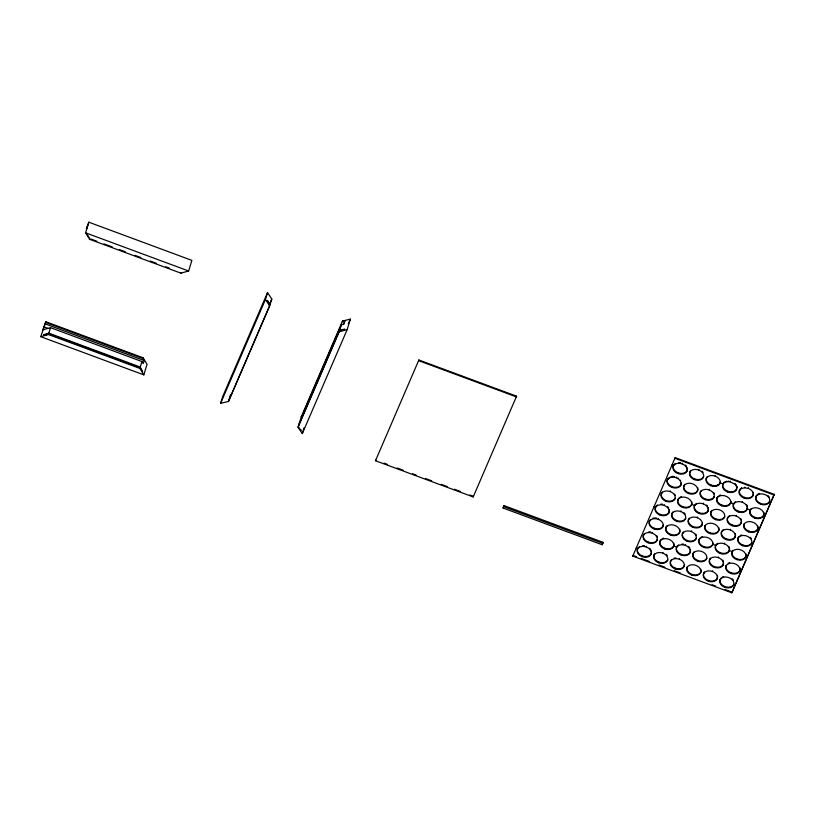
<?xml version="1.0" encoding="UTF-8"?>
<svg xmlns="http://www.w3.org/2000/svg" width="815" height="815" viewBox="0 0 815 815"><rect width="100%" height="100%" fill="white"/><g stroke="black" fill="none" stroke-linecap="round" stroke-linejoin="round"><path stroke-width="1.22" d="M680.892 485.088L681.411 483.061L681.197 483.743C680.892 477.437 670.572 474.473 667.281 480.045A7.274 5.267 17 0 0 671.998 487.411A7.274 5.267 17 0 0 680.892 485.088L681.106 484.405A7.274 5.267 17 0 1 672.202 486.728L671.998 487.411M706.524 477.763L706.32 478.446A7.274 5.267 17 0 0 711.026 485.811L716.456 486.178L719.156 484.66L720.134 482.806L723.058 483.886L722.844 484.568A7.274 5.267 17 0 0 727.561 491.944A7.274 5.267 17 0 0 736.454 489.611L736.801 486.168L736.76 488.277L736.974 487.584M40.75 336.687L45.854 321.752L143.083 357.785L147.057 364.264L143.817 374.88L40.75 336.687L48.442 334.537L139.844 368.4L143.817 374.88M45.65 322.445L142.88 358.478L144.153 360.556L143.206 363.633L141.932 361.554L50.54 327.681L42.849 329.841L45.854 321.752M43.918 334.547L43.715 335.23L48.656 333.844L140.048 367.718L142.605 371.874L140.262 367.035L48.859 333.162L43.918 334.547L46.302 335.434M48.442 334.537L48.656 333.844M48.859 333.162L50.54 327.681M85.575 232.805L88.815 222.189L191.882 260.382L188.632 270.998L180.94 273.157L89.548 239.284L85.575 232.805L188.632 270.998M89.548 239.284L89.752 238.601M139.844 368.4L140.048 367.718M140.262 367.035L141.932 361.554M142.88 358.478L143.083 357.785M180.94 273.157L181.144 272.475M220.621 403.344L222.719 396.498L267.534 292.616L271.803 299.024L270.132 304.494L228.475 401.438L220.621 403.344L265.446 299.472L267.534 292.616M228.893 400.063L230.564 394.582M228.475 401.438L269.704 305.87L267.391 300.389L270.132 304.494M301.275 416.597L301.061 417.28L342.514 321.029L350.358 319.123L347.119 329.739L302.294 433.611L298.025 427.213L298.239 426.53L300.98 430.636L301.183 429.953M302.294 433.611L304.097 427.712M342.514 321.029L342.3 321.711L344.827 321.1L343.879 324.187L341.363 324.798L300.124 420.367L298.453 425.848L339.682 330.279L344.725 329.046L344.521 329.739L339.478 330.961L339.264 331.644L347.119 329.739M339.682 330.279L341.363 324.798M375.481 460.74L418.869 359.986L516.578 396.192L473.189 496.946L375.481 460.74L375.684 460.047M418.869 359.986L418.655 360.668L516.374 396.874L516.578 396.192M473.189 496.946L473.403 496.264L469.827 494.939M503.069 508.02L503.986 505.606L603.059 542.321L602.743 543.35L602.142 544.736L503.069 508.02L503.385 506.991M503.986 505.606L503.67 506.635L602.743 543.35M602.142 544.736L603.059 542.321M632.776 556.085L675.177 457.633L774.25 494.348L731.85 592.811L632.776 556.085L632.99 555.402L636.525 556.716M637.401 549.3L637.605 548.607L636.148 548.067M643.371 535.445L643.585 534.762M649.351 521.59L649.565 520.907M655.331 507.745L655.535 507.062L654.078 506.523M642.118 556.665L642.322 555.983A7.274 5.267 17 0 1 639.571 546.529M661.301 493.89L661.515 493.207M646.295 546.967L646.509 546.284M648.088 542.81L648.302 542.128M667.281 480.045L668.259 478.191L668.056 478.874M675.177 457.633L674.963 458.315L774.036 495.031M652.275 533.122L652.479 532.439M669.237 477.957L669.451 477.274M654.068 528.966L654.272 528.283A7.274 5.267 17 0 1 650.339 519.736M673.261 466.19L673.465 465.508L672.008 464.968M658.245 519.267L658.459 518.585M660.038 515.111L660.252 514.428A7.274 5.267 17 0 1 657.491 504.974M672.497 477.111L672.701 476.418L674.555 476.541M664.225 505.422L664.439 504.73M666.018 501.266L666.232 500.583M651.012 554.343A7.274 5.267 17 0 0 642.617 546.356A7.274 5.267 17 0 0 638.991 554.75A7.274 5.267 17 0 0 651.012 554.343L651.226 553.65M670.205 491.567L670.409 490.885M656.992 540.488A7.274 5.267 17 0 0 648.587 532.511A7.274 5.267 17 0 0 644.971 540.905A7.274 5.267 17 0 0 656.992 540.488L657.196 539.805A7.274 5.267 17 0 1 647.426 541.761A7.274 5.267 17 0 1 644.359 533.591M676.175 477.722L676.389 477.03M677.968 473.566L678.182 472.873A7.274 5.267 17 0 1 675.421 463.419M653.925 555.423L654.139 554.74M662.962 526.643A7.274 5.267 17 0 0 654.567 518.656A7.274 5.267 17 0 0 650.941 527.05A7.274 5.267 17 0 0 662.962 526.643L663.176 525.95M682.155 463.867L682.369 463.185M677.866 478.537L678.08 477.855M659.906 541.567L660.109 540.885M668.942 512.788A7.274 5.267 17 0 0 660.547 504.811A7.274 5.267 17 0 0 656.921 513.206A7.274 5.267 17 0 0 668.942 512.788L669.146 512.105M665.886 527.723L666.089 527.03M680.382 480.921L680.586 480.239M674.912 498.943A7.274 5.267 17 0 0 666.517 490.956A7.274 5.267 17 0 0 662.901 499.351A7.274 5.267 17 0 0 674.912 498.943L675.126 498.25A7.274 5.267 17 0 1 665.356 500.206A7.274 5.267 17 0 1 662.289 492.036M671.855 513.868L672.069 513.185M658.642 562.788L658.856 562.106M677.836 500.023L678.039 499.33M686.872 471.233A7.274 5.267 17 0 0 678.467 463.256A7.274 5.267 17 0 0 674.851 471.651A7.274 5.267 17 0 0 686.872 471.233L687.076 470.55M662.829 553.1L663.033 552.407M664.622 548.943L664.826 548.25M683.805 486.168L684.019 485.485M670.592 535.088L670.806 534.406M689.785 472.323L689.999 471.63M676.572 521.243L676.776 520.551M680.759 511.545L680.963 510.862M682.552 507.388L682.756 506.706M667.536 560.465A7.274 5.267 17 0 0 659.141 552.489A7.274 5.267 17 0 0 655.515 560.883A7.274 5.267 17 0 0 667.536 560.465L667.75 559.783A7.274 5.267 17 0 1 657.98 561.739A7.274 5.267 17 0 1 654.914 553.568M688.522 493.544L688.736 492.851M673.516 546.61A7.274 5.267 17 0 0 665.121 538.634A7.274 5.267 17 0 0 661.495 547.028A7.274 5.267 17 0 0 673.516 546.61L673.73 545.928L676.644 547.008L676.43 547.7M694.502 479.689L694.706 479.006M670.46 561.545L670.664 560.863M679.496 532.766A7.274 5.267 17 0 0 671.091 524.779A7.274 5.267 17 0 0 667.475 533.183A7.274 5.267 17 0 0 679.496 532.766L679.7 532.083M698.679 469.99L698.893 469.308M685.466 518.911A7.274 5.267 17 0 0 677.071 510.934A7.274 5.267 17 0 0 673.445 519.328A7.274 5.267 17 0 0 685.466 518.911L685.68 518.228A7.274 5.267 17 0 1 675.91 520.184A7.274 5.267 17 0 1 672.844 512.014M682.41 533.845L682.624 533.163M691.446 505.066A7.274 5.267 17 0 0 683.052 497.079A7.274 5.267 17 0 0 679.425 505.483A7.274 5.267 17 0 0 691.446 505.066L691.65 504.383L694.574 505.463L694.36 506.146M688.39 519.99L688.593 519.308M697.426 491.211A7.274 5.267 17 0 0 689.021 483.234A7.274 5.267 17 0 0 685.405 491.628A7.274 5.267 17 0 0 697.426 491.211L697.63 490.528M675.166 568.921L675.38 568.228A7.274 5.267 17 0 1 671.438 559.691M703.396 477.366A7.274 5.267 17 0 0 695.001 469.379A7.274 5.267 17 0 0 691.375 477.773A7.274 5.267 17 0 0 703.396 477.366L703.61 476.673A7.274 5.267 17 0 1 693.84 478.629A7.274 5.267 17 0 1 690.774 470.469M679.353 559.222L679.567 558.54M681.146 555.066L681.36 554.383A7.274 5.267 17 0 1 678.6 544.929M700.34 492.291L700.543 491.608M685.334 545.367L685.537 544.685M687.127 541.211L687.33 540.528M691.303 531.523L691.517 530.84M693.096 527.366L693.31 526.684A7.274 5.267 17 0 1 689.368 518.146M697.283 517.668L697.497 516.985M699.076 513.511L699.29 512.829A7.274 5.267 17 0 1 696.53 503.375M684.07 566.588A7.274 5.267 17 0 0 675.676 558.611A7.274 5.267 17 0 0 672.049 567.006A7.274 5.267 17 0 0 684.07 566.588L684.274 565.905M703.264 503.823L703.467 503.13M705.057 499.666L705.26 498.984M690.04 552.743A7.274 5.267 17 0 0 681.646 544.756A7.274 5.267 17 0 0 678.029 553.151A7.274 5.267 17 0 0 690.04 552.743L690.254 552.05M709.233 489.968L709.447 489.285M711.026 485.811L711.24 485.129A7.274 5.267 17 0 1 707.298 476.592M686.984 567.668L687.198 566.985A7.274 5.267 17 0 0 693.738 574.84A7.274 5.267 17 0 0 700.941 569.267M696.02 538.888A7.274 5.267 17 0 0 687.626 530.911A7.274 5.267 17 0 0 683.999 539.306A7.274 5.267 17 0 0 696.02 538.888L696.234 538.206A7.274 5.267 17 0 1 686.464 540.162A7.274 5.267 17 0 1 683.388 531.991M719.156 484.66L719.93 483.489A7.274 5.267 17 0 0 715.213 476.123L715.417 475.43M712.86 486.3L713.074 485.618L716.66 485.496L719.36 483.967M692.964 553.823L693.168 553.141M702 525.043A7.274 5.267 17 0 0 693.596 517.056A7.274 5.267 17 0 0 689.979 525.451A7.274 5.267 17 0 0 702 525.043L702.204 524.351M714.714 486.423L714.918 485.74M698.934 539.968L699.148 539.286M707.97 511.188A7.274 5.267 17 0 0 699.576 503.212A7.274 5.267 17 0 0 695.949 511.606A7.274 5.267 17 0 0 707.97 511.188L708.184 510.506M716.456 486.178L716.66 485.496M704.914 526.123L705.128 525.441A7.274 5.267 17 0 0 711.668 533.295A7.274 5.267 17 0 0 718.871 527.723M713.95 497.344A7.274 5.267 17 0 0 705.556 489.357A7.274 5.267 17 0 0 701.929 497.751A7.274 5.267 17 0 0 713.95 497.344L714.164 496.651A7.274 5.267 17 0 1 704.394 498.607A7.274 5.267 17 0 1 701.318 490.436M717.964 485.577L718.178 484.894M691.701 575.044L691.904 574.361M710.894 512.268L711.098 511.586M719.93 483.489L720.134 482.806A7.274 5.267 17 0 0 720.45 481.461M697.681 561.189L697.885 560.506M716.864 498.423L717.078 497.731M703.651 547.344L703.865 546.651A7.274 5.267 17 0 1 699.922 538.114M722.844 484.568L723.822 482.714M723.618 483.397L725.014 481.797M709.631 533.489L709.834 532.806M724.8 482.48L726.522 481.196M715.601 519.644L715.815 518.951M726.318 481.879L728.06 481.634L728.264 480.952M700.594 572.721A7.274 5.267 17 0 0 692.2 564.734A7.274 5.267 17 0 0 688.573 573.128A7.274 5.267 17 0 0 700.594 572.721L700.808 572.028M721.581 505.789L721.795 505.106A7.274 5.267 17 0 1 717.852 496.569M728.06 481.634L729.904 481.757L730.118 481.074M706.574 558.866A7.274 5.267 17 0 0 698.18 550.889A7.274 5.267 17 0 0 694.553 559.284A7.274 5.267 17 0 0 706.574 558.866L706.788 558.183A7.274 5.267 17 0 1 697.019 560.139A7.274 5.267 17 0 1 693.942 551.969M727.561 491.944L727.764 491.251A7.274 5.267 17 0 1 723.058 483.886M703.518 573.801L703.722 573.108M712.555 545.011A7.274 5.267 17 0 0 704.15 537.034A7.274 5.267 17 0 0 700.533 545.429A7.274 5.267 17 0 0 712.555 545.011L712.758 544.328L715.672 545.408L715.468 546.101M709.488 559.946L709.702 559.263M718.524 531.166A7.274 5.267 17 0 0 710.13 523.179A7.274 5.267 17 0 0 706.503 531.584A7.274 5.267 17 0 0 718.524 531.166L718.738 530.484M724.504 517.311A7.274 5.267 17 0 0 716.11 509.334A7.274 5.267 17 0 0 712.483 517.729A7.274 5.267 17 0 0 724.504 517.311L724.708 516.629A7.274 5.267 17 0 1 714.949 518.585A7.274 5.267 17 0 1 711.872 510.414M736.587 486.85L735.069 483.468M721.448 532.246L721.652 531.563M730.474 503.466A7.274 5.267 17 0 0 722.08 495.479A7.274 5.267 17 0 0 718.463 503.884A7.274 5.267 17 0 0 730.474 503.466L730.688 502.784L733.602 503.864L733.398 504.546M735.945 485.445L736.149 484.762M708.225 581.166L708.439 580.484M727.418 518.391L727.632 517.708M736.454 489.611L736.668 488.929A7.274 5.267 17 0 1 727.764 491.251M712.412 571.468L712.626 570.785M714.205 567.322L714.419 566.629A7.274 5.267 17 0 1 710.476 558.092M718.392 557.623L718.596 556.94M720.185 553.466L720.389 552.784M739.368 490.691L741.538 487.92L739.368 490.691A7.274 5.267 17 0 0 744.085 498.067A7.274 5.267 17 0 0 752.989 495.744L753.192 495.051M740.142 489.53L740.356 488.837M724.362 543.768L724.576 543.085M726.155 539.611L726.369 538.929A7.274 5.267 17 0 1 723.608 529.475M730.342 529.923L730.546 529.241M732.135 525.767L732.339 525.084M741.334 488.613L744.584 487.757L744.798 487.075M717.129 578.844A7.274 5.267 17 0 0 708.724 570.857A7.274 5.267 17 0 0 705.107 579.261A7.274 5.267 17 0 0 717.129 578.844L717.332 578.161M736.322 516.068L736.526 515.386M738.115 511.912L738.319 511.229M723.099 564.989A7.274 5.267 17 0 0 714.704 557.012A7.274 5.267 17 0 0 711.077 565.406A7.274 5.267 17 0 0 723.099 564.989L723.312 564.306M742.292 502.223L742.506 501.531M744.085 498.067L744.299 497.384M720.042 579.923L720.256 579.241M729.079 551.144A7.274 5.267 17 0 0 720.684 543.157A7.274 5.267 17 0 0 717.057 551.551A7.274 5.267 17 0 0 729.079 551.144L729.293 550.461L732.206 551.541L731.992 552.224M752.989 495.744A7.274 5.267 17 0 0 748.272 488.368L748.476 487.686M726.022 566.068L726.226 565.386A7.274 5.267 17 0 0 732.777 573.24A7.274 5.267 17 0 0 739.979 567.668M735.059 537.289A7.274 5.267 17 0 0 726.654 529.312A7.274 5.267 17 0 0 723.037 537.706A7.274 5.267 17 0 0 735.059 537.289L735.262 536.606M741.029 523.444A7.274 5.267 17 0 0 732.634 515.457A7.274 5.267 17 0 0 729.007 523.851A7.274 5.267 17 0 0 741.029 523.444L741.243 522.751M737.972 538.369L738.186 537.686M747.009 509.589A7.274 5.267 17 0 0 738.614 501.612A7.274 5.267 17 0 0 734.987 510.007A7.274 5.267 17 0 0 747.009 509.589L747.212 508.906L750.136 509.986L749.922 510.669M724.759 587.289L724.963 586.606M743.952 524.524L744.156 523.841A7.274 5.267 17 0 0 750.707 531.696A7.274 5.267 17 0 0 757.899 526.123M730.729 573.444L730.943 572.762M736.709 559.589L736.923 558.907M755.902 496.824L756.106 496.131M742.689 545.744L742.893 545.052M748.659 531.889L748.873 531.207M733.653 584.966A7.274 5.267 17 0 0 725.258 576.989A7.274 5.267 17 0 0 721.632 585.384A7.274 5.267 17 0 0 733.653 584.966L733.867 584.284A7.274 5.267 17 0 1 724.097 586.24A7.274 5.267 17 0 1 721.031 578.069M731.85 592.811L774.25 494.348M754.639 518.045L754.853 517.352M739.633 571.121A7.274 5.267 17 0 0 731.238 563.134A7.274 5.267 17 0 0 727.612 571.529A7.274 5.267 17 0 0 739.633 571.121L739.837 570.429M760.619 504.19L760.823 503.507M745.613 557.266A7.274 5.267 17 0 0 737.208 549.29A7.274 5.267 17 0 0 733.592 557.684A7.274 5.267 17 0 0 745.613 557.266L745.817 556.584M751.583 543.411A7.274 5.267 17 0 0 743.188 535.435A7.274 5.267 17 0 0 739.562 543.829A7.274 5.267 17 0 0 751.583 543.411L751.797 542.729A7.274 5.267 17 0 1 742.027 544.685A7.274 5.267 17 0 1 738.95 536.514M757.563 529.567A7.274 5.267 17 0 0 749.158 521.58A7.274 5.267 17 0 0 745.542 529.984A7.274 5.267 17 0 0 757.563 529.567L757.767 528.884M763.533 515.712A7.274 5.267 17 0 0 755.138 507.735A7.274 5.267 17 0 0 751.511 516.129A7.274 5.267 17 0 0 763.533 515.712L763.747 515.029M769.513 501.867A7.274 5.267 17 0 0 761.118 493.88A7.274 5.267 17 0 0 757.492 502.285A7.274 5.267 17 0 0 769.513 501.867L769.727 501.184A7.274 5.267 17 0 1 759.957 503.13A7.274 5.267 17 0 1 756.88 494.97M88.815 222.189L86.4 228.893L87.663 225.959M269.286 304.851L271.803 299.024M298.025 427.213L339.478 330.961M343.329 324.574L344.827 321.1M348.351 323.789L350.358 319.123M670.959 476.673L672.701 476.418M744.584 487.757L748.272 488.368M729.904 481.757L734.865 484.151M711.24 485.129L713.074 485.618M90.944 239.04L96.873 241.24M103.994 243.879L112.307 246.955M119.428 249.594L125.357 251.794M134.862 255.319L140.791 257.509M150.286 261.034L156.225 263.235M165.72 266.75L169.275 268.074M45.049 323.83L144.153 360.556M44.112 326.907L48.065 328.374M384.028 463.144L387.604 464.469M397.139 468.004L403.099 470.204M412.624 473.739L416.2 475.064M425.736 478.599L431.695 480.809M441.231 484.344L447.19 486.545M454.332 489.194L460.292 491.404M641.252 558.469L649.514 561.535M658.958 565.029L664.867 567.22M674.311 570.714L680.209 572.904M712.086 584.722L715.631 586.036M725.065 589.53L732.064 592.118M265.446 299.472L269.704 305.87M87.205 234.445L89.12 237.562M651.358 550.889A7.274 5.267 17 0 1 642.322 555.983M642.821 545.673A7.274 5.267 17 0 1 644.675 545.795M649.626 548.2A7.274 5.267 17 0 1 650.706 549.483M648.801 531.818A7.274 5.267 17 0 1 650.645 531.951M656.686 535.638A7.274 5.267 17 0 1 657.328 537.044M663.481 524.616A7.274 5.267 17 0 1 654.272 528.283M653.029 518.218A7.274 5.267 17 0 1 656.625 518.096M669.288 509.344A7.274 5.267 17 0 1 660.252 514.428M660.751 504.118A7.274 5.267 17 0 1 662.605 504.251M667.556 506.645A7.274 5.267 17 0 1 668.636 507.939M674.616 494.084A7.274 5.267 17 0 1 675.258 495.489M672.202 486.728A7.274 5.267 17 0 1 667.495 479.363M687.208 467.79A7.274 5.267 17 0 1 678.182 472.873M678.681 462.574A7.274 5.267 17 0 1 680.535 462.696M685.486 465.09A7.274 5.267 17 0 1 686.566 466.384M666.161 554.322A7.274 5.267 17 0 1 667.23 555.616M684.59 564.561A7.274 5.267 17 0 1 675.38 568.228M674.137 558.173A7.274 5.267 17 0 1 675.88 557.929M717.465 575.4A7.274 5.267 17 0 1 709.345 580.769A7.274 5.267 17 0 1 704.496 571.947M722.212 577.152A7.274 5.267 17 0 1 723.73 576.551M732.278 578.823A7.274 5.267 17 0 1 733.347 580.117M673.862 543.167A7.274 5.267 17 0 1 665.733 548.546A7.274 5.267 17 0 1 660.884 539.713M662.075 538.797A7.274 5.267 17 0 1 663.583 538.195M690.386 549.29A7.274 5.267 17 0 1 681.36 554.383M681.86 544.074A7.274 5.267 17 0 1 683.704 544.196M688.665 546.6A7.274 5.267 17 0 1 689.745 547.894M723.618 562.961A7.274 5.267 17 0 1 714.419 566.629M722.793 560.139A7.274 5.267 17 0 1 723.445 561.545M728.182 563.297A7.274 5.267 17 0 1 729.7 562.696M745.949 553.823A7.274 5.267 17 0 1 737.83 559.192A7.274 5.267 17 0 1 732.98 550.37M728.773 546.295A7.274 5.267 17 0 1 726.348 552.977A7.274 5.267 17 0 1 716.864 550.461A7.274 5.267 17 0 1 717.638 543.33M713.074 542.994A7.274 5.267 17 0 1 703.865 546.651M701.104 537.197A7.274 5.267 17 0 1 702.622 536.596M695.715 534.039A7.274 5.267 17 0 1 696.367 535.445M679.832 529.322A7.274 5.267 17 0 1 671.713 534.691A7.274 5.267 17 0 1 666.864 525.869M684.091 512.767A7.274 5.267 17 0 1 685.16 514.061M702.52 523.016A7.274 5.267 17 0 1 693.31 526.684M735.395 533.845A7.274 5.267 17 0 1 726.369 538.929M740.142 535.598A7.274 5.267 17 0 1 741.65 534.997M750.197 537.268A7.274 5.267 17 0 1 751.277 538.562M741.548 521.417A7.274 5.267 17 0 1 731.473 524.707A7.274 5.267 17 0 1 729.588 515.62M740.723 518.585A7.274 5.267 17 0 1 741.375 519.99M708.317 507.745A7.274 5.267 17 0 1 699.29 512.829M706.595 505.045A7.274 5.267 17 0 1 707.664 506.339M691.792 501.612A7.274 5.267 17 0 1 683.663 506.991A7.274 5.267 17 0 1 678.814 498.169M680.005 497.252A7.274 5.267 17 0 1 681.513 496.641M697.762 487.767A7.274 5.267 17 0 1 689.643 493.146A7.274 5.267 17 0 1 684.794 484.314M713.645 492.484A7.274 5.267 17 0 1 714.297 493.89M730.994 501.439A7.274 5.267 17 0 1 721.795 505.106M719.034 495.652A7.274 5.267 17 0 1 720.552 495.041M746.703 504.74A7.274 5.267 17 0 1 744.278 511.433A7.274 5.267 17 0 1 734.794 508.906A7.274 5.267 17 0 1 735.568 501.775M763.879 512.268A7.274 5.267 17 0 1 755.76 517.647A7.274 5.267 17 0 1 750.91 508.815M758.072 494.053A7.274 5.267 17 0 1 759.58 493.442M768.127 495.724A7.274 5.267 17 0 1 769.207 497.018M753.325 492.291A7.274 5.267 17 0 1 746.133 497.863A7.274 5.267 17 0 1 739.582 490.009M702.021 471.223A7.274 5.267 17 0 1 703.09 472.506M706.32 478.446A7.274 5.267 17 0 1 715.213 476.123"/></g></svg>
